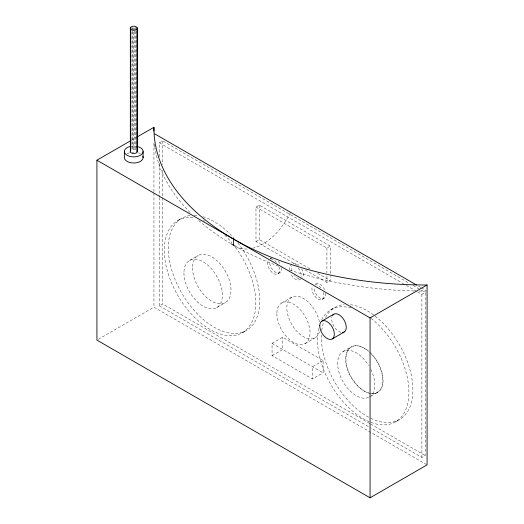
<?xml version="1.0" encoding="UTF-8"?>
<svg xmlns="http://www.w3.org/2000/svg" width="524" height="524" viewBox="0 0 524 524"><rect width="100%" height="100%" fill="white"/><g stroke="black" fill="none" stroke-linecap="round" stroke-linejoin="round"><path stroke-width="0.39" stroke-dasharray="2.62 1.97" d="M131.413 140.294L136.338 137.445M159.355 156.669L159.355 142.81L162.669 140.897L409.637 283.477M177.734 220.624L181.71 218.331M297.416 265.426L255.981 241.505L255.981 207.052L259.295 205.139L330.231 246.097L330.231 275.735M189.564 260.487L198.183 255.516M255.981 241.505L259.295 239.592L310.568 269.192M98.329 339.29L153.938 307.188L427.08 464.88M159.355 197.43L159.355 305.865L162.669 303.953L370.003 423.654M269.978 258.902L271.308 258.136A8.436 4.873 60 0 0 270.358 259.013M216.753 307.581L225.372 302.61M277.759 273.901L279.744 272.749M255.981 207.052L326.917 248.009L330.231 246.097M300.966 278.879L299.636 279.639A8.436 4.873 60 0 1 290.532 273.463M281.729 302.964L291.672 297.226M305.145 269.886L326.917 282.456L330.231 280.543L330.231 276.541M242.422 332.675L246.404 330.382M322.096 299.499L324.087 298.353M272.061 343.371L282.665 337.246L323.105 360.597L323.105 372.839L312.501 378.963L272.061 355.619L272.061 343.371L323.105 372.839M330.814 309.815L334.79 307.516M272.061 355.619L282.665 349.495L282.665 337.246M305.164 343.567L315.107 337.823M417.641 291.927L421.886 294.383L425.2 292.464L425.2 455.526L421.886 457.439L370.94 428.023M323.105 360.597L312.501 366.715L312.501 378.963M343.161 351.493L351.119 346.901M377.26 392.43L369.309 397.022A26.252 15.157 60 0 0 370.841 369.459M395.509 421.859L399.485 419.567M136.227 30.877L136.227 150.047L134.648 149.517L131.983 149.72L131.983 31.368M418.584 286.209L420.707 287.434M421.414 287.84L426.372 290.702M413.174 285.521L425.2 292.464M159.355 142.81L403.487 283.759M406.316 285.39L416.934 291.521M317.59 273.246L330.231 280.543M370.717 424.067L425.2 455.526M159.355 305.865L370.232 427.61M421.886 294.383L421.886 457.439M326.917 248.009L326.917 272.847M326.917 276.05L326.917 282.456M259.295 205.139L259.295 239.592M162.669 140.897L162.669 164.536M162.669 170.248L162.669 303.953M159.355 163.193L159.355 196.618M153.938 143.203L153.938 192.151M153.938 192.97L153.938 307.188M135.493 27.287L135.493 30.556M135.493 31.368L135.493 149.72M134.648 27.903L134.648 30.353M134.648 31.165L134.648 149.517M133.738 27.831L133.738 149.451M132.827 27.903L132.827 30.353M132.827 31.165L132.827 149.517M131.983 27.287L131.983 30.556M340.862 332.347A10.316 5.954 60 0 1 331.928 316.882M426.267 291.108A271.635 156.827 0 0 1 418.951 291.062M414.065 290.971A271.635 156.827 0 0 1 288.6 269.716M278.427 266.113A271.635 156.827 0 0 1 236.245 246.745A53.972 33.372 -63.8 0 0 248.527 248.92M230.626 243.496A271.635 156.827 0 0 1 197.417 219.392M190.074 212.443A271.635 156.827 0 0 1 154.934 147.716M154.816 146.923A271.635 156.827 0 0 1 154.429 143.746M235.361 247.23A64.694 37.348 60 0 1 242.088 332.864A64.694 37.348 60 0 1 171.446 282.632A64.694 37.348 60 0 1 194.175 217.945M203.364 220.525A64.694 37.348 60 0 1 204.851 221.161M224.77 235.112A64.694 37.348 60 0 1 231.916 242.841M237.903 243.044A64.694 37.348 60 0 1 248.808 328.764A64.694 37.348 60 0 1 179.162 288.364A64.694 37.348 60 0 1 190.395 215.488M194.194 215.305A64.694 37.348 60 0 1 198.151 215.646M202.932 216.694A64.694 37.348 60 0 1 234.3 238.675M371.116 318.415A64.694 37.348 60 0 1 407.96 402.393A64.694 37.348 60 0 1 352.606 411.144A64.694 37.348 60 0 1 318.972 326.655M321.585 319.804A64.694 37.348 60 0 1 351.322 307.981M375.092 316.116A64.694 37.348 60 0 1 412.794 393.223A64.694 37.348 60 0 1 369.368 417.589M368.621 417.189A64.694 37.348 60 0 1 321.494 333.749M321.782 330.461A64.694 37.348 60 0 1 323.681 321.952M325.561 317.505A64.694 37.348 60 0 1 344.268 304.588M350.432 304.726A64.694 37.348 60 0 1 374.431 315.605M127.109 153.774A9.373 5.41 0 0 1 131.314 152.373M132.107 152.274A9.373 5.41 0 0 1 133.738 152.189M138.428 152.916A9.373 5.41 0 0 1 140.367 153.774M290.178 212.941A53.972 33.372 -63.8 0 1 252.994 248.134M319.398 331.718A23.442 13.532 60 0 1 293.885 327.71A23.442 13.532 60 0 1 293.885 296.361A23.442 13.532 60 0 1 319.398 321.815M281.401 267.64A8.436 4.873 60 0 1 276.05 272.604A8.436 4.873 60 0 1 269.559 262M278.513 261.201A8.436 4.873 60 0 1 280.412 264.312M278.945 266.801A8.436 4.873 60 0 1 273.279 273.325A8.436 4.873 60 0 1 268.373 260.166M270.554 258.902A8.436 4.873 60 0 1 277.373 263.526M298.949 278.735A8.436 4.873 60 0 1 294.423 275.428M291.999 270.98A8.436 4.873 60 0 1 291.645 266.074M293.185 263.88A8.436 4.873 60 0 1 298.949 265.419M301.627 268.753A8.436 4.873 60 0 1 302.577 277.615M289.543 270.142A8.436 4.873 60 0 1 291.2 265.026M298.398 268.091A8.436 4.873 60 0 1 301.293 276.927M325.745 293.237A8.436 4.873 60 0 1 320.387 298.208A8.436 4.873 60 0 1 313.902 287.597M315.651 283.739A8.436 4.873 60 0 1 325.037 290.584M323.288 292.399A8.436 4.873 60 0 1 318.402 299.355A8.436 4.873 60 0 1 312.114 287.08M314.898 284.506A8.436 4.873 60 0 1 320.865 287.951M131.314 146.248A9.373 5.41 0 0 1 136.168 146.248M369.381 351.827A26.252 15.157 60 0 1 383.051 379.559A26.252 15.157 60 0 1 370.776 393.491M369.237 393.151A26.252 15.157 60 0 1 345.945 359.241A26.252 15.157 60 0 1 368.798 351.322M370.796 353.445A26.252 15.157 60 0 1 376.527 392.804A26.252 15.157 60 0 1 346.187 364.507A26.252 15.157 60 0 1 368.483 351.29M368.601 397.382A26.252 15.157 60 0 1 342.853 381.393A26.252 15.157 60 0 1 342.886 351.656A26.252 15.157 60 0 1 368.634 365.464M192.55 267.961A27.189 15.7 60 0 0 221.39 303.835A27.189 15.7 60 0 0 221.39 265.386A27.189 15.7 60 0 0 192.55 267.961M276.868 313.699A23.442 13.532 60 0 0 301.732 344.622A23.442 13.532 60 0 0 301.732 311.472A23.442 13.532 60 0 0 276.868 313.699M183.931 272.938A27.189 15.7 60 0 0 212.77 308.813A27.189 15.7 60 0 0 212.77 270.358A27.189 15.7 60 0 0 183.931 272.938"/><path stroke-width="0.79" d="M137.255 28.231L137.137 28.755A3.517 2.03 0 0 1 132.827 30.189A3.517 2.03 0 0 1 130.345 27.706C131.825 25.571 136.404 25.552 137.255 28.231L137.137 152.006A3.517 2.03 0 0 1 132.827 153.44A3.517 2.03 0 0 1 130.345 150.951L130.345 27.706M130.345 150.951L130.692 150.467L130.692 27.215M137.046 137.039L153.938 127.286A271.635 156.827 0 0 0 427.08 284.984L427.08 464.88L370.062 497.8L96.92 340.102L96.92 160.206L130.712 140.701M321.887 321.088L333.821 314.197M332.196 338.949L344.13 332.059M96.92 160.206L370.062 317.904L427.08 284.984M154.645 133.823L416.462 284.977M137.137 150.951L137.255 151.482M370.062 317.904L370.062 497.8M233.494 239.055L233.494 245.18M153.938 127.286L153.938 131.118M143.111 151.482L143.111 157.606M137.137 27.706L137.137 152.006M124.365 151.482L124.365 157.606A9.373 5.41 0 0 0 134.963 162.971A9.373 5.41 0 0 0 142.797 156.204M332.661 315.271A10.316 5.954 60 0 1 344.13 320.151A10.316 5.954 60 0 1 342.624 332.524M235.551 246.352A271.635 156.827 0 0 1 231.339 243.922M136.941 146.393A9.373 5.41 0 0 1 141.257 154.711A9.373 5.41 0 0 1 126.218 154.711A9.373 5.41 0 0 1 130.535 146.393M319.751 325.804A10.316 5.954 60 0 0 330.69 339.414A10.316 5.954 60 0 0 330.69 324.828A10.316 5.954 60 0 0 319.751 325.804"/></g></svg>
